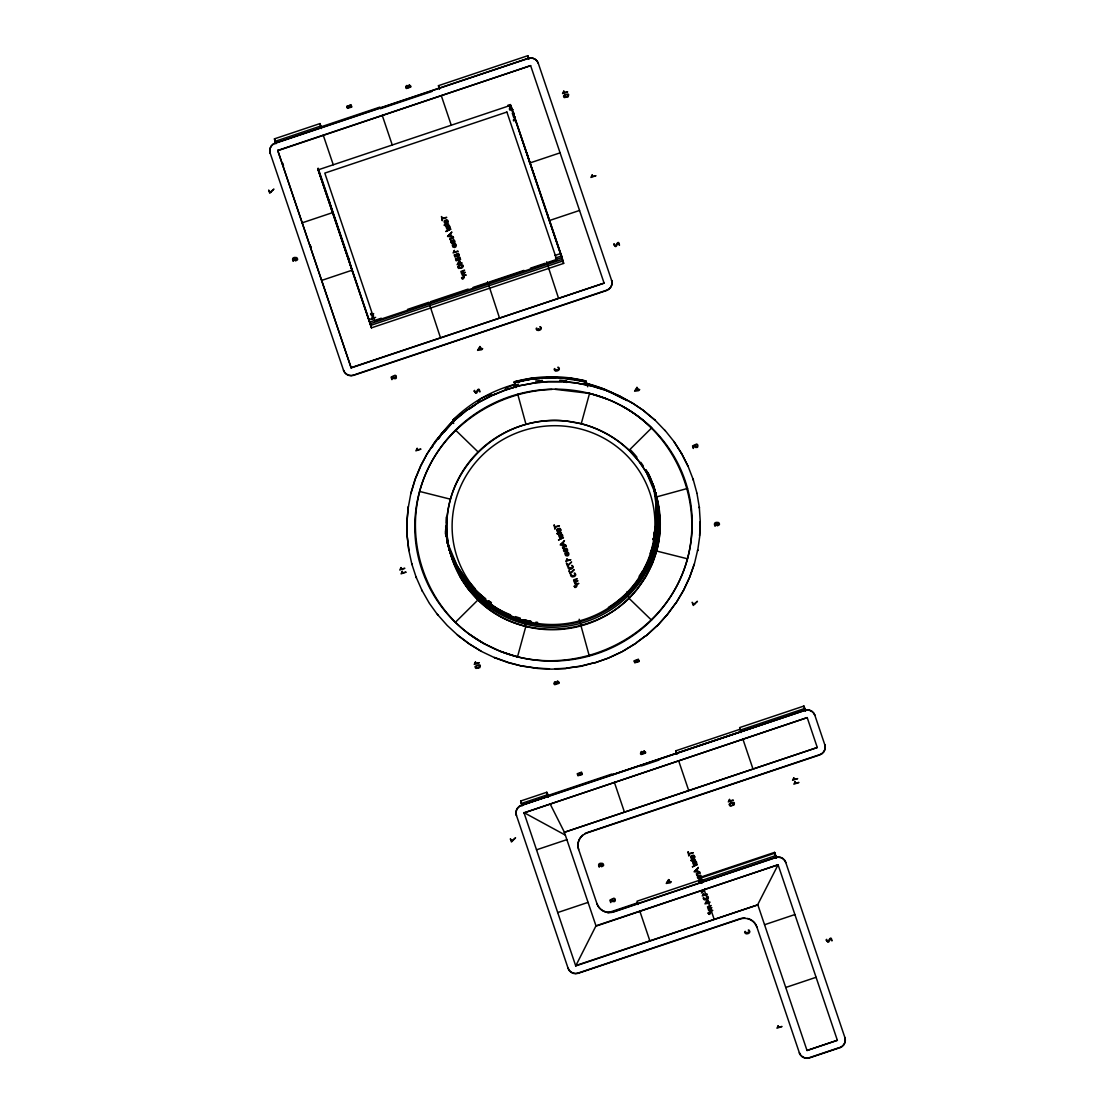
<?xml version="1.0" encoding="UTF-8"?>
<svg xmlns="http://www.w3.org/2000/svg" width="1114" height="1114" viewBox="0 0 1114 1114"><rect width="100%" height="100%" fill="white"/><g stroke="black" fill="none" stroke-linecap="round" stroke-linejoin="round"><path stroke-width="1.5" d="M653.598 486.136A106.693 104.201 -15.8 0 1 655.868 497.874L655.84 525.181A106.693 104.201 -15.8 0 1 655.018 530.139M551.945 389.413C498.209 391.195 446.213 424.49 425.395 474.606C402.112 529.888 420.744 598.107 468.924 633.866A138.958 135.713 -15.8 0 0 484.061 643.614L500.395 651.328A138.958 135.713 -15.8 0 0 517.509 656.828C589.334 674.471 668.386 630.9 687.477 558.796L656.619 551.04C662.579 529.972 659.934 507.664 653.862 486.957A106.693 104.201 -15.8 0 1 656.104 498.696L656.076 526.003L653.333 539.454L656.619 551.04L652.136 563.99L645.925 576.384A106.944 104.438 -15.8 0 1 638.113 587.9C601.212 636.957 521.533 644.017 477.976 599.931A106.944 104.438 -15.8 0 1 468.353 589.222L460.542 577.623L450.39 553.352L447.118 541.78L457.255 566.051L465.081 577.637L474.703 588.359L477.976 599.931A106.93 104.438 -15.8 0 0 554.424 629.716A106.944 104.438 -15.8 0 0 617.88 607.798A106.93 104.438 -15.8 0 0 638.113 587.9L645.925 576.384A106.93 104.438 -15.8 0 0 606.991 433.917A106.944 104.438 -15.8 0 0 594.416 427.971A106.93 104.438 -15.8 0 0 581.243 423.752A106.944 104.438 -15.8 0 0 566.859 421.148C494.073 412.347 430.296 481.847 450.39 553.352M699.634 536.015L700.274 521.881L699.341 507.761A8.299 8.104 -15.8 0 0 699.244 506.967L699.3 507.176A8.299 8.104 -15.8 0 1 699.411 508.04L699.355 507.831M408.852 550.372L407.153 536.085A8.439 8.244 -15.8 0 1 407.097 535.277L406.93 521.756A8.439 8.244 -15.8 0 1 406.958 520.976L408.17 507.483A8.522 8.327 -15.8 0 1 408.295 506.675L408.365 506.954A8.522 8.327 -15.8 0 0 408.253 507.761L407.028 521.255A8.439 8.244 -15.8 0 0 407.014 522.02L407.181 535.556A8.439 8.244 -15.8 0 0 407.223 536.363L408.754 549.787A5.932 5.793 -15.8 0 0 408.824 550.219L408.88 550.525M687.477 558.796C704.8 493.948 669.263 422.944 606.657 398.896A138.958 135.713 -15.8 0 0 595.308 394.969M697.559 550.664L697.615 550.873A8.536 8.341 -15.8 0 0 697.754 550.107L699.676 536.669M408.365 506.954L410.871 493.349A8.146 7.951 -15.8 0 1 411.052 492.569L414.993 479.535A8.536 8.341 -15.8 0 1 415.257 478.783L420.493 466.181A9.232 9.009 -15.8 0 1 420.814 465.471L427.289 453.412L420.897 465.749A9.232 9.009 -15.8 0 0 420.577 466.46L415.327 479.062A8.536 8.341 -15.8 0 0 415.076 479.814L411.136 492.848A8.146 7.951 -15.8 0 0 410.941 493.627L410.871 493.349M654.183 488.378A106.93 104.438 -15.8 0 1 653.333 539.454L656.16 525.335L656.995 511.368L653.612 486.929M653.793 535.263L655.84 525.181A106.972 104.479 -15.8 0 0 655.868 497.874M694.356 564.088L697.531 550.595A8.536 8.341 -15.8 0 0 697.67 549.843L697.74 550.038M455.361 622.336L477.976 599.931L468.353 589.222A106.93 104.438 -15.8 0 1 461.126 473.84A106.93 104.438 -15.8 0 1 566.873 421.148L581.243 423.752L589.543 393.409A138.958 135.713 -15.8 0 1 593.873 394.551M694.175 564.185L689.51 577.609M689.538 577.679L694.245 564.464M515.058 119.031C514.25 123 511.646 119.88 515.197 118.098M689.288 578.263L683.369 590.754L689.315 577.762M373.677 313.549L371.951 315.568L370.962 313.34A1.406 1.365 -15.8 0 0 370.53 314.106L372.243 316.209A1.601 1.56 -15.8 0 0 373.093 315.819L373.58 315.206M575.646 965.629L757.812 904.846L575.729 965.908L595.99 925.831L778.087 864.784L837.366 1040.309L807.023 1050.488L757.743 904.568L778.087 864.784L596.074 926.11L564.297 832.033L550.079 803.821M438.401 438.916L440.991 434.502A138.637 135.407 -15.8 0 1 452.966 420.995L440.991 434.502A138.999 135.755 -15.8 0 0 438.275 438.108M683.258 591.005A5.876 5.737 -15.8 0 1 683.035 591.409L675.836 603.342L682.952 591.13M427.511 453.05L435.365 441.353A5.486 5.347 -15.8 0 1 435.616 441.005L444.639 430.101M427.595 453.314L435.365 441.353M514.083 115.689L514.083 116.817L515.044 116.9M451.086 240.875L453.565 239.802A1.601 1.56 -15.8 0 1 454.456 240.332L454.93 241.585A1.518 1.476 -15.8 0 1 454.596 242.587C454.916 242.546 451.769 237.185 453.593 243.172L451.88 243.242A1.601 1.56 -15.8 0 1 451.128 242.573L450.892 241.877M667.077 614.719L675.418 603.579L667.049 615.137M701.709 892.036L705.524 888.833L701.374 893.01M510.449 105.384L508.611 105.287M444.751 430.338L435.616 441.005M444.486 431.647L453.189 421.83A138.637 135.407 -15.8 0 0 444.04 431.814M666.715 615.151L657.511 625.525M657.525 625.595L666.729 615.22M510.825 105.955L510.574 106.22A1.601 1.56 -15.8 0 1 509.725 106.61L508.012 105.134M454.916 419.881L445.182 429.851L454.985 420.159A8.703 8.494 -15.8 0 1 455.598 419.616L466.529 410.384L455.515 419.337A8.703 8.494 -15.8 0 0 454.916 419.881L454.972 420.089M581.243 423.752C599.123 428.43 615.68 437.565 629.076 450.293L651.69 427.887A138.958 135.713 -15.8 0 0 622.991 406.596M646.371 635.621L657.163 625.595M657.176 625.664L646.496 635.509M453.663 423.473L452.73 420.173L456.837 417.04M459.567 414.951L462.31 412.862M477.363 401.374L481.471 398.241L491.037 394.259M636.219 642.722L645.967 635.593L634.896 644.017A8.62 8.411 -15.8 0 1 634.256 644.449L622.392 651.523L634.172 644.171A8.62 8.411 -15.8 0 0 634.813 643.739L634.883 643.948M466.85 410.147L478.728 402.349L466.877 410.217M479.09 402.14L491.274 395.679A8.592 8.397 -15.8 0 1 492.054 395.303L504.865 390.081A8.578 8.383 -15.8 0 1 505.575 389.844L518.846 385.834L505.645 390.109A8.578 8.383 -15.8 0 0 504.948 390.346L492.123 395.581A8.592 8.397 -15.8 0 0 491.358 395.957L479.104 402.21M594.973 662.802L608.411 658.054A7.575 7.394 -15.8 0 0 609.107 657.761L622.03 651.718L609.093 657.692M511.632 107.417L509.892 109.088L512.301 109.395M505.38 388.271L514.947 384.288A138.944 135.699 -15.8 0 0 452.73 420.173M511.423 106.805L509.488 108.058L509.558 109.632A1.393 1.365 -15.8 0 0 510.073 110.119L513.303 109.701M514.222 113.127L513.164 114.185L514.25 114.798M595.266 662.691L608.411 658.054M275.84 143.803L274.448 138.846L319.969 123.584L321.083 126.871M439.389 88.967L438.456 85.667L527.813 55.7L528.927 59M275.144 141.325L320.665 126.063M320.902 126.885L379.916 107.097M275.228 143.01L275.283 143.219A8.021 7.826 -15.8 0 0 270.215 153.245L270.159 153.05A8.021 7.826 -15.8 0 1 275.228 143.01L528.523 58.193M275.311 143.288L528.189 58.499A8.021 7.826 -15.8 0 1 538.299 63.373M432.009 91.445L380.375 108.754L380.153 107.933M277.72 150.418L530.626 65.629L604.094 283.123L351.175 367.912L277.72 150.418L351.175 367.912M277.79 150.696L530.626 65.629M510.282 105.426L318.075 169.871L371.449 327.85L563.656 263.405L561.317 255.134M302.173 222.828L332.529 212.649L329.02 200.255M560.091 152.841L529.735 163.02L526.936 153.105M321.64 280.422L351.982 270.242L348.473 257.849M579.545 210.449L549.202 220.614L546.863 212.342L561.553 255.955L555.482 258.002M554.772 255.524L560.843 253.477M375.655 317.379L369.11 319.579L371.449 327.85M381.28 318.214L369.806 322.057L318.103 169.008M407.515 309.413L428.82 302.27M430.464 301.727L468.159 289.083M473.074 287.44L487.835 282.483M489.464 281.939L523.886 270.396M530.445 268.195L545.206 263.252M546.849 262.709L562.013 257.613M370.28 323.714L562.486 259.27L510.226 104.577L563.656 263.405M562.946 260.927L370.739 325.372L317.922 169.036M351.105 367.648L604.094 283.123M355.255 374.499L606.503 290.253A8.021 7.826 -15.8 0 0 611.6 280.296M270.131 152.98L343.585 370.447A8.021 7.826 -15.8 0 0 353.695 375.321L606.573 290.531A8.021 7.826 -15.8 0 0 611.67 280.575L611.614 280.366M522.076 805.965L520.67 801.008L546.807 792.249L548.937 796.482M805.589 710.983L803.918 706.039L739.64 727.595L741.047 732.552M676.769 754.108L675.836 750.794L740.114 729.238M521.366 803.486L547.503 794.728M740.35 730.074L804.628 708.518M547.74 795.549L612.018 773.993M516.423 815.351L516.367 815.142A8.021 7.826 -15.8 0 1 521.449 805.171L804.684 710.217A8.021 7.826 -15.8 0 1 814.794 715.077L824.861 744.96A8.021 7.826 -15.8 0 1 819.779 754.916L587.12 832.924A13.34 13.02 -15.8 0 0 578.639 849.509M521.839 805.144L547.977 796.385M612.254 774.829L805.088 710.175M516.436 815.406A8.021 7.826 -15.8 0 1 521.533 805.45L804.768 710.495A8.021 7.826 -15.8 0 1 814.863 715.355L814.807 715.146M641.413 765.959L659.084 760.026M807.204 717.611L524.026 812.858L807.204 717.611L817.286 747.508L564.38 832.297L817.286 747.508M536.516 849.815L566.873 839.636M557.724 912.547L588.067 902.382M776.193 857.195L774.578 852.377L700.595 877.178L702.238 882.97M700.831 877.999L774.801 853.199L776.43 858.017M701.305 879.656L637.013 901.212L637.96 904.512M701.528 880.492L775.511 855.677M607.896 912.784L637.487 902.855M775.971 857.334L613.744 911.628A13.34 13.02 -15.8 0 1 596.923 903.538M775.623 857.585L775.567 857.376A8.021 7.826 -15.8 0 1 785.676 862.25L785.746 862.514A8.021 7.826 -15.8 0 0 775.65 857.655L613.814 911.906A13.34 13.02 -15.8 0 1 597.007 903.816L578.57 849.23A13.34 13.02 -15.8 0 1 582.511 835.208M568.056 968.163A8.021 7.826 -15.8 0 0 578.166 973.023L740.002 918.758A13.34 13.02 -15.8 0 1 744.96 918.075M764.552 924.731L794.895 914.552M785.746 987.477L816.089 977.298M839.859 1047.717L839.803 1047.522A8.021 7.826 -15.8 0 0 844.872 1037.482L844.927 1037.691A8.021 7.826 -15.8 0 1 839.859 1047.717L809.53 1057.896A8.021 7.826 -15.8 0 1 799.434 1053.022L799.365 1052.814A8.021 7.826 -15.8 0 0 809.46 1057.618L838.188 1047.982M687.533 488.433A138.944 135.699 -15.8 0 1 517.509 656.828A138.944 135.699 -15.8 0 1 455.529 430.088A138.944 135.699 -15.8 0 1 687.533 488.433L656.661 496.886L646.51 472.601L638.698 461.015L629.076 450.293M515.044 117.569L513.54 117.123L512.259 113.113M594.528 662.705L581.16 666.242A8.104 7.923 -15.8 0 1 580.366 666.395L566.566 668.122L580.283 666.116A8.104 7.923 -15.8 0 0 581.076 665.963L594.514 662.635M519.235 385.736L533.676 383.105L519.263 385.806M519.597 381.921L514.473 382.631A138.944 135.699 -15.8 0 1 586.27 381.824L565.035 378.607M545.247 378.314L555.51 378.203M534.024 382.84L547.782 381.531A8.049 7.868 -15.8 0 1 548.561 381.503L562.514 381.517M555.064 668.72L566.26 668.442L552.029 669.152A8.216 8.021 -15.8 0 1 551.235 669.138L537.421 668.456M542.379 378.022L532.032 378.147A138.637 135.407 -15.8 0 0 514.236 381.81L515.1 384.957M561.345 377.813L568.251 377.73L586.034 381.002L587.677 386.795M539.162 378.885L532.269 378.969A138.637 135.407 -15.8 0 0 514.473 382.631L532.269 378.969A139.041 135.797 -15.8 0 1 568.516 378.565A138.637 135.407 -15.8 0 1 586.27 381.824L579.433 381.03M534.038 382.91L547.865 381.81A8.049 7.868 -15.8 0 1 548.645 381.768L562.667 381.782M536.697 668.163L536.767 668.108A4.567 4.456 -15.8 0 0 537.352 668.177L549.439 668.776M577.734 383.021A9.622 9.399 -15.8 0 0 576.913 382.91L563.183 381.531L576.996 383.188A9.622 9.399 -15.8 0 1 577.818 383.3L591.311 385.987A7.756 7.575 -15.8 0 1 592.049 386.182L605.222 390.206A8.968 8.759 -15.8 0 1 606.002 390.485L618.785 395.567M555.357 389.371L589.543 393.409L606.657 398.896M522.605 666.2L536.767 668.108M536.809 668.372L522.828 666.033M527.131 620.442L523.928 619.857L525.808 626.472L517.509 656.828L500.395 651.328M618.869 395.846L605.932 390.206A8.968 8.759 -15.8 0 0 605.153 389.928L591.966 385.904A7.756 7.575 -15.8 0 0 591.228 385.709L577.818 383.3M494.463 657.636L494.407 657.427A8.202 8.007 -15.8 0 0 495.103 657.664L508.04 662.329A8.271 8.076 -15.8 0 0 508.806 662.565L522.243 666.186L508.875 662.844A8.271 8.076 -15.8 0 1 508.123 662.607L495.187 657.942A8.202 8.007 -15.8 0 1 494.463 657.636L481.749 651.579M419.574 491.427L450.432 499.197M631.415 402.586L619.3 395.874L631.387 402.516M565.341 835.124L523.942 812.579L575.729 965.908M373.733 317.142L372.076 317.49L372.034 319.175M457.45 634.883A8.536 8.341 -15.8 0 0 458.063 635.384L468.952 643.572A8.202 8.007 -15.8 0 0 469.607 644.003L481.387 651.384L469.69 644.282A8.202 8.007 -15.8 0 1 469.036 643.85L458.146 635.662A8.536 8.341 -15.8 0 1 457.52 635.161M373.719 317.769L372.536 317.922L372.703 319.119M624.313 399.355L603.844 388.981L586.744 383.481A138.944 135.699 -15.8 0 1 626.653 400.525M488.517 600.752L491.427 602.646M468.924 633.866L484.061 643.614M631.666 402.516L643.321 410.342A5.904 5.765 -15.8 0 1 643.739 410.662L654.503 419.825A7.882 7.687 -15.8 0 1 655.074 420.354L655.018 420.145M643.725 410.857L654.419 419.546A7.882 7.687 -15.8 0 1 654.99 420.075L665.114 430.645M437.384 614.315A8.035 7.84 -15.8 0 0 437.872 614.914L447.076 625.302A6.057 5.918 -15.8 0 0 447.438 625.664L457.464 634.952M455.529 430.088L478.115 451.978M651.509 620.136L628.937 598.246L627.071 591.631M665.03 430.366L673.775 441.297M437.872 614.914L437.927 615.123A8.035 7.84 -15.8 0 1 437.468 614.58L429.517 603.523M681.336 453.022L673.998 441.617L681.406 453.301A9.079 8.87 -15.8 0 1 681.796 453.941L687.923 466.028L681.712 453.677A9.079 8.87 -15.8 0 0 681.322 453.022L681.392 453.231M422.373 591.186A8.285 8.09 -15.8 0 1 422.025 590.49L421.955 590.281A8.285 8.09 -15.8 0 0 422.29 590.921L429.21 603.064M416.274 577.498L422.011 590.49M416.427 577.943L416.149 577.191M647.986 473.436L654.322 488.614A106.93 104.438 -15.8 0 0 653.445 485.565M687.839 465.749A5.96 5.821 -15.8 0 1 688.02 466.139L693.131 479.368A8.049 7.868 -15.8 0 1 693.381 480.106L693.312 479.897A8.049 7.868 -15.8 0 0 693.047 479.09L693.103 479.298M528.189 58.499L528.133 58.29A8.021 7.826 -15.8 0 1 538.215 63.094L611.67 280.575M785.676 862.25L844.955 1037.761M742.913 739.167L752.925 768.785M510.407 104.563L546.626 211.521M558.49 298.106L546.612 261.874M799.434 1053.022L756.824 926.862A13.34 13.02 -15.8 0 0 747.605 918.451M675.836 750.794L676.936 754.081M678.635 760.723L688.647 790.341M438.456 85.667L439.57 88.953M441.269 95.581L451.267 125.214M704.104 889.585L714.116 919.203M499.476 317.894L487.598 281.661M614.357 782.265L624.369 811.883M382.255 115.369L392.253 144.987M639.826 911.127L649.838 940.759M440.462 337.681L429.057 303.105M323.241 135.156L333.253 164.775M318.131 168.158L348.71 258.671M520.67 801.008L521.784 804.294M516.367 815.142L568.14 968.428A8.021 7.826 -15.8 0 0 578.236 973.302L740.086 919.036A13.34 13.02 -15.8 0 1 756.907 927.14M274.448 138.846L275.548 142.132M282.371 162.714L283.485 166.014M310.165 244.996L311.279 248.297L309.998 245.01M282.19 162.728L283.402 166.014M411.707 563.531A8.104 7.923 -15.8 0 0 411.902 564.283L416.204 577.4M824.847 744.89L824.792 744.681A8.021 7.826 -15.8 0 1 819.695 754.651L587.036 832.645A13.34 13.02 -15.8 0 0 584.669 833.704M803.918 706.039L805.325 710.997M696.863 492.889L693.298 479.828M696.96 493.307L699.313 507.246M699.634 535.709L700.205 521.617M837.366 1040.309L807.023 1050.488M774.578 852.377L776.207 858.17M643.321 410.342L631.694 402.586M653.389 485.3L653.152 484.479L656.104 498.696M527.813 55.7L528.746 59.014M515.879 387.602L514.236 381.81L532.032 378.147A138.999 135.755 -15.8 0 1 568.251 377.73M579.183 619.245L589.306 656.021M546.807 792.249L548.199 797.206M319.969 123.584L321.375 128.542M411.72 563.6L411.776 563.809A8.104 7.923 -15.8 0 0 411.985 564.561L411.902 564.283M353.695 375.321L353.639 375.112A8.021 7.826 -15.8 0 1 343.516 370.168L343.572 370.377M517.745 394.217L525.989 424.364M411.776 563.809L408.741 549.94M491.302 602.827A106.93 104.438 -15.8 0 1 488.419 600.906M537.616 622.378A106.693 104.215 -15.8 0 1 535.89 622.155M530.737 621.347A106.693 104.215 -15.8 0 1 529.025 621.013M525.627 620.275A106.693 104.215 -15.8 0 1 523.928 619.857A106.93 104.438 -15.8 0 0 526.323 620.428M531.113 621.417A106.93 104.438 -15.8 0 1 528.718 620.958M654.559 489.436A106.93 104.438 -15.8 0 1 643.822 568.948M642.931 570.438A106.93 104.438 -15.8 0 1 639.116 576.258M520.349 618.145A106.93 104.438 -15.8 0 1 515.392 616.585M510.532 614.803A106.93 104.438 -15.8 0 1 446.756 539.524M446.143 536.266A106.93 104.438 -15.8 0 1 445.419 531.35M656.076 525.892A106.693 104.201 -15.8 0 1 653.333 539.343M474.689 588.359A106.93 104.438 -15.8 0 1 448.984 547.865M447.995 544.816A106.93 104.438 -15.8 0 1 447.104 541.78M654.698 531.824A106.693 104.201 -15.8 0 1 653.96 535.18M568.084 377.743A138.637 135.407 -15.8 0 1 585.88 381.002M438.554 438.874A138.944 135.699 -15.8 0 1 440.684 436.02M442.202 434.084A138.944 135.699 -15.8 0 1 453.189 421.83M432.051 447.466A138.999 135.755 -15.8 0 1 433.235 445.558M434.446 443.664A138.999 135.755 -15.8 0 1 436.967 439.933M515.211 385.096A138.999 135.755 -15.8 0 1 518.553 384.219M535.597 381.085A138.999 135.755 -15.8 0 1 542.476 380.417M559.785 380.222A138.999 135.755 -15.8 0 1 566.65 380.737M583.694 383.494A138.999 135.755 -15.8 0 1 587.036 384.288M647.986 472.601A106.93 104.438 -15.8 0 1 608.411 607.395M524.165 620.693A106.93 104.438 -15.8 0 1 445.544 529.707M654.085 487.779A106.93 104.438 -15.8 0 1 650.214 553.31M475.399 590.838A106.93 104.438 -15.8 0 1 447.006 541.084M445.962 536.252A106.93 104.438 -15.8 0 1 445.405 532.979M469.161 409.214A138.944 135.699 -15.8 0 1 474.815 405.273M492.917 395.136A138.944 135.699 -15.8 0 1 496.064 393.702M512.329 387.728A138.944 135.699 -15.8 0 1 518.985 385.904M539.454 382.394A138.944 135.699 -15.8 0 1 542.894 382.102M563.642 382.116A138.944 135.699 -15.8 0 1 567.068 382.408M646.148 469.899A106.93 104.438 -15.8 0 1 580.7 621.501A106.93 104.438 -15.8 0 1 445.684 526.421M645.814 470.122A106.93 104.438 -15.8 0 1 580.352 623.38A106.93 104.438 -15.8 0 1 446.073 524.805M446.073 523.246A106.93 104.438 -15.8 0 1 446.31 517.035M630.635 450.07A106.93 104.438 -15.8 0 1 636.999 457.283M640.773 462.282A106.93 104.438 -15.8 0 1 643.391 466.153M450.947 242.058A1.601 1.56 -15.8 0 1 451.128 241.07M462.742 266.232C457.826 271.76 457.938 263.099 462.742 266.232M480.009 666.2C475.135 671.7 475.191 663.081 480.009 666.2M568.335 95.386C563.447 100.887 563.545 92.253 568.335 95.386M734.07 803.695C728.528 809.85 729.029 799.81 734.07 803.695M297.02 259.005C294.611 262.946 294.152 255.844 297.02 259.005M348.807 105.719L346.733 106.262L347.429 108.323L351.815 107.028L351.021 104.66L348.807 105.719M410.384 86.224C409.938 89.858 406.15 81.754 405.788 87.811A1.713 1.671 -15.8 0 0 406.471 88.507L410.746 87.073A1.629 1.601 -15.8 0 0 410.927 86.307L409.103 84.803L410.384 86.224M456.28 254.382L454.192 254.925L454.902 256.986L459.288 255.677L458.495 253.324L456.28 254.382M457.576 258.211L455.487 258.754L456.197 260.815L460.583 259.52L459.79 257.167L457.576 258.211M558.671 682.422C558.239 686.057 554.452 677.953 554.076 683.996A1.713 1.671 -15.8 0 0 554.758 684.706L559.033 683.272A1.629 1.601 -15.8 0 0 559.214 682.506L557.39 681.002L558.671 682.422M579.322 773.158L577.233 773.687L577.943 775.762L582.33 774.453L581.536 772.099L579.322 773.158M603.036 864.826C600.627 868.753 600.181 861.665 603.036 864.826M636.136 660.226L634.061 660.769L634.757 662.83L639.144 661.535L638.35 659.168L636.136 660.226M645.117 752.242C644.686 755.877 640.898 747.773 640.522 753.816A1.713 1.671 -15.8 0 0 641.204 754.512L645.479 753.078A1.629 1.601 -15.8 0 0 645.66 752.326L643.85 750.822L645.117 752.242M718.878 523.914C716.469 527.855 716.01 520.753 718.878 523.914M406.192 87.073C408.476 90.694 409.117 83.397 406.192 87.073M554.48 683.272C556.763 686.892 557.418 679.596 554.48 683.272M640.926 753.078C643.21 756.698 643.864 749.416 640.926 753.078M461.572 277.776C462.825 282.12 465.931 274.141 463.313 277.08C462.575 280.714 462.018 276.202 461.572 277.776M574.225 586.256C575.158 590.169 578.723 583.778 576.189 585.17C575.27 589.222 574.768 585.003 574.225 586.256M708.142 913.118C709.897 917.741 712.041 908.509 709.688 912.951C708.81 915.805 708.699 911.377 708.142 913.118M447.661 226.434C447.953 231.879 445.071 222.661 446.77 229.024C451.713 231.42 450.376 223.301 447.661 226.434M453.732 244.439C454.039 249.884 451.156 240.666 452.855 247.03C457.798 249.425 456.462 241.306 453.732 244.439M560.314 534.915C560.607 539.956 557.613 531.378 559.548 537.575C564.492 539.747 562.932 531.782 560.314 534.915M566.399 552.92C566.72 557.961 563.67 549.369 565.62 555.58C570.577 557.752 569.017 549.787 566.399 552.92M694.231 861.763C694.495 867.054 691.641 858.086 693.354 864.367C698.283 866.762 696.96 858.643 694.231 861.763M700.316 879.768C700.664 884.85 697.573 876.217 699.536 882.441C704.494 884.613 702.92 876.648 700.316 879.768M461.837 272.359L462.547 273.195L465.304 272.303L462.756 273.988L462.895 275.242L466.223 275.019L462.686 275.896L461.391 273.069L460.918 271.412L464.58 270.187L461.837 272.359M574.504 580.84L575.214 581.661L577.971 580.784L575.409 582.469L575.562 583.722L578.876 583.499L575.339 584.377L574.058 581.55L573.585 579.893L577.247 578.667L574.504 580.84M708.407 907.701L709.131 908.523L711.874 907.645L709.326 909.33L709.479 910.584L712.793 910.361L709.715 911.322L708.685 910.514L707.501 906.754L711.164 905.515L708.407 907.701M538.41 329.076C536.92 331.972 536.878 327.112 536.572 328.031A1.476 1.434 -15.8 0 0 536.154 329.02C536.851 332.097 543.409 329.828 540.666 326.931A1.574 1.532 -15.8 0 0 539.789 326.75C542.24 328.101 539.287 330.106 538.41 329.076M556.429 369.611C554.758 372.549 555.078 367.606 554.591 368.581A1.476 1.434 -15.8 0 0 554.173 369.57C554.869 372.647 561.428 370.377 558.685 367.481A1.574 1.532 -15.8 0 0 557.808 367.286C560.258 368.637 557.306 370.642 556.429 369.611M570.257 567.806C568.683 570.744 568.808 565.828 568.418 566.775A1.476 1.434 -15.8 0 0 568.015 567.764C568.697 570.828 575.256 568.572 572.512 565.675A1.574 1.532 -15.8 0 0 571.649 565.48C574.086 566.831 571.134 568.836 570.257 567.806M572.847 575.478C571.273 578.403 571.398 573.487 571.009 574.434A1.476 1.434 -15.8 0 0 570.605 575.423C571.287 578.5 577.846 576.23 575.103 573.348A1.574 1.532 -15.8 0 0 574.239 573.153C576.676 574.504 573.724 576.509 572.847 575.478M705.468 898.497C703.881 901.435 704.02 896.519 703.63 897.466A1.476 1.434 -15.8 0 0 703.213 898.455C703.909 901.518 710.467 899.263 707.724 896.366A1.574 1.532 -15.8 0 0 706.847 896.171C709.298 897.522 706.346 899.527 705.468 898.497M746.937 932.432C745.489 935.314 745.405 930.455 745.099 931.388A1.476 1.434 -15.8 0 0 744.681 932.376C745.377 935.454 751.936 933.184 749.193 930.287A1.574 1.532 -15.8 0 0 748.316 930.093C750.766 931.457 747.814 933.448 746.937 932.432M448.162 221.491L448.079 222.187A1.574 1.532 -15.8 0 1 447.522 222.939L445.851 223.496A1.685 1.643 -15.8 0 1 444.389 222.647L444.18 221.352A1.601 1.56 -15.8 0 1 444.751 220.419L446.825 219.862A1.629 1.587 -15.8 0 1 447.717 220.391L448.162 221.491M560.829 529.972L560.746 530.668A1.574 1.532 -15.8 0 1 560.189 531.42L558.518 531.977A1.685 1.643 -15.8 0 1 557.501 531.643A1.671 1.629 -15.8 0 1 557.056 531.127L556.833 529.832A1.601 1.56 -15.8 0 1 557.418 528.899L559.493 528.342A1.629 1.587 -15.8 0 1 560.384 528.872L560.829 529.972M694.746 856.833L694.649 857.529A1.574 1.532 -15.8 0 1 694.092 858.281L692.421 858.838A1.685 1.643 -15.8 0 1 690.959 857.975L690.75 856.694A1.601 1.56 -15.8 0 1 691.321 855.761L693.395 855.204A1.629 1.587 -15.8 0 1 694.287 855.733L694.746 856.833M450.126 239.468C450.864 241.668 450.697 236.516 453.649 237.825L449.791 238.452L450.126 239.468M562.779 547.949C563.559 550.149 563.35 544.997 566.316 546.306L562.445 546.932L562.779 547.949M696.696 874.81C697.448 876.996 697.28 871.858 700.233 873.167L696.361 873.78L696.696 874.81M567.026 549.968L567.249 551.068A1.518 1.476 -15.8 0 0 567.597 550.065L567.123 548.812A1.601 1.56 -15.8 0 0 566.218 548.283L563.74 549.341A1.643 1.601 -15.8 0 0 563.559 550.358L563.781 551.054A1.601 1.56 -15.8 0 0 564.533 551.722L566.26 551.653L565.355 548.979L567.026 549.968M700.943 876.829L701.166 877.929A1.518 1.476 -15.8 0 0 701.5 876.927L701.026 875.674A1.601 1.56 -15.8 0 0 700.135 875.144L697.656 876.203A1.643 1.601 -15.8 0 0 697.461 877.219L697.698 877.916A1.601 1.56 -15.8 0 0 698.45 878.584L700.177 878.514L699.272 875.841L700.943 876.829M292.801 259.813C295.057 264.519 289.194 256.498 296.101 257.515A1.685 1.657 -15.8 0 1 297.118 258.016L297.577 259.089A1.518 1.49 -15.8 0 1 297.382 259.924L295.586 260.899L294.152 259.868A1.546 1.518 -15.8 0 1 294.138 258.963L292.801 259.813M598.831 865.634C601.073 870.34 595.224 862.32 602.117 863.336A1.685 1.657 -15.8 0 1 603.134 863.837L603.593 864.91A1.518 1.49 -15.8 0 1 603.398 865.745L601.616 866.706L600.181 865.689A1.546 1.518 -15.8 0 1 600.154 864.784L598.831 865.634M714.659 524.722C716.915 529.428 711.052 521.408 717.959 522.424A1.685 1.657 -15.8 0 1 718.976 522.926L719.435 523.998A1.518 1.49 -15.8 0 1 719.24 524.833L717.444 525.808L716.01 524.778A1.546 1.518 -15.8 0 1 715.996 523.872L714.659 524.722M393.047 377.033L393.66 378.565L395.595 378.649A1.894 1.838 -15.8 0 0 396.319 377.994L396.194 375.905A1.546 1.518 -15.8 0 0 395.47 375.404L394.551 375.376L396.041 376.88L395.108 378.119L393.827 377.855L393.521 375.836L391.084 377.186L391.919 379.637L391.849 377.479L393.047 377.033M611.878 899.987L612.491 901.518L614.413 901.602A1.894 1.838 -15.8 0 0 615.151 900.947L615.025 898.859A1.546 1.518 -15.8 0 0 614.301 898.357L613.382 898.33L614.872 899.834L613.939 901.073L612.658 900.808L612.352 898.803L609.915 900.14L610.751 902.605L610.667 900.432L611.878 899.987M694.495 445.837L695.108 447.368L697.044 447.452A1.894 1.838 -15.8 0 0 697.768 446.798L697.643 444.723A1.546 1.518 -15.8 0 0 696.918 444.208L695.999 444.18L697.489 445.684L696.556 446.923L695.275 446.658L694.969 444.653L692.546 446.004L693.368 448.455L693.298 446.282L694.495 445.837M457.979 266.817L458.216 267.931A1.393 1.365 -15.8 0 0 458.745 268.432L462.561 267.666L463.076 265.522A1.406 1.379 -15.8 0 0 462.31 264.895L459.302 265.424L457.979 266.817M475.232 666.785L475.483 667.913A1.393 1.365 -15.8 0 0 475.998 668.4L479.814 667.634L480.329 665.49A1.406 1.379 -15.8 0 0 479.563 664.877L476.555 665.392L475.232 666.785M563.573 95.971L563.809 97.085A1.393 1.365 -15.8 0 0 564.325 97.586L568.14 96.821L568.655 94.676A1.406 1.379 -15.8 0 0 567.903 94.063L564.882 94.579L563.573 95.971M729.308 804.28L729.545 805.408A1.393 1.365 -15.8 0 0 730.06 805.895L733.875 805.13L734.391 802.985A1.406 1.379 -15.8 0 0 733.639 802.372L730.617 802.888L729.308 804.28M474.188 391.167L475.915 393.27A1.601 1.56 -15.8 0 0 476.764 392.88L478.463 389.761L479.883 391.975C478.728 383.439 475.232 397.698 474.62 390.401A1.406 1.365 -15.8 0 0 474.188 391.167M613.786 244.467L615.499 246.57A1.601 1.56 -15.8 0 0 616.348 246.166L618.061 243.047L619.468 245.275C618.312 236.725 614.831 250.984 614.218 243.701A1.406 1.365 -15.8 0 0 613.786 244.467M826.268 940.105L827.994 942.207A1.601 1.56 -15.8 0 0 828.844 941.817L830.543 938.698L831.963 940.912C830.779 932.348 827.34 946.677 826.699 939.353A1.406 1.365 -15.8 0 0 826.268 940.105M449.499 227.159C447.939 230.306 448.093 223.733 449.499 227.159M455.584 245.164C454.025 248.311 454.178 241.738 455.584 245.164M562.166 535.639C560.412 538.828 560.843 532.186 562.166 535.639M568.251 553.644C566.622 556.833 566.873 550.191 568.251 553.644M696.083 862.501C694.426 865.689 694.704 859.047 696.083 862.501M702.154 880.506C700.511 883.681 700.79 877.066 702.154 880.506M417.137 448.385L416.789 449.847L420.953 449.137L415.87 450.836L417.137 448.385M401.04 567.569L400.692 569.031L404.855 568.307L399.773 570.006L401.04 567.569M402.335 571.398L401.987 572.861L406.15 572.136L401.068 573.835L402.335 571.398M454.359 250.469L454.025 251.931L458.174 251.221L453.106 252.92L454.359 250.469M475.497 661.953L475.163 663.415L479.312 662.691L474.244 664.39L475.497 661.953M563.823 91.125L563.489 92.587L567.653 91.877L562.57 93.576L563.823 91.125M592.161 174.995L591.812 176.458L595.976 175.734L590.907 177.432L592.161 174.995M567.012 558.949L566.678 560.412L570.841 559.701L565.759 561.4L567.012 558.949M703.519 893.484L703.185 894.946L707.348 894.222L702.266 895.921L703.519 893.484M729.559 799.434L729.224 800.896L733.388 800.186L728.305 801.885L729.559 799.434M793.836 777.892L793.502 779.354L797.666 778.63L792.583 780.329L793.836 777.892M795.131 781.722L794.797 783.184L798.961 782.46L793.878 784.172L795.131 781.722M778.213 1025.757L777.878 1027.219L782.042 1026.495L776.959 1028.194L778.213 1025.757M347.192 106.749C348.195 110.008 349.768 104.521 347.192 106.749M454.651 255.412C455.71 258.671 457.172 253.17 454.651 255.412M455.946 259.256C456.949 262.514 458.55 257 455.946 259.256M577.693 774.188C578.751 777.461 580.213 771.918 577.693 774.188M634.52 661.256C635.565 664.529 637.027 659.001 634.52 661.256M351.411 106.29C348.752 109.715 349.378 102.516 351.411 106.29M458.884 254.953C456.225 258.378 456.851 251.179 458.884 254.953M460.179 258.782C457.52 262.208 458.146 255.009 460.179 258.782M581.926 773.729C579.266 777.154 579.893 769.955 581.926 773.729M638.74 660.797C635.969 664.25 636.776 657.009 638.74 660.797M451.462 241.473C452.228 244.996 453.273 239.357 451.462 241.473M564.13 549.954C564.895 553.477 565.94 547.837 564.13 549.954M698.046 876.815C698.798 880.339 699.843 874.685 698.046 876.815M444.751 221.477C446.491 225.863 449.179 217.815 444.751 221.477M557.418 529.958C559.158 534.344 561.832 526.295 557.418 529.958M691.321 856.819C693.061 861.192 695.749 853.157 691.321 856.819M444.263 225.084L445.572 225.989L445.851 225.209C452.117 224.346 446.825 222.981 444.263 225.084M556.916 533.564L558.239 534.469L558.518 533.69C564.77 532.84 559.52 531.406 556.916 533.564M690.833 860.412L692.156 861.331L692.435 860.551C698.673 859.688 693.284 858.421 690.833 860.412M459.441 260.829L457.102 264.672L461.168 264.06L462.157 262.988L460.736 262.779L459.441 260.829M479.953 346.524L477.6 350.367L481.666 349.74L482.654 348.668L481.248 348.473L479.953 346.524M636.971 387.394L634.618 391.237L638.684 390.624L639.673 389.552L638.252 389.343L636.971 387.394M668.609 879.6L666.256 883.444L670.322 882.817L671.31 881.745L669.89 881.55L668.609 879.6M707.32 900.001L704.967 903.844L709.033 903.231L710.022 902.159L708.601 901.95L707.32 900.001M271.273 191.719L269.741 193.265L268.669 190.076L270.075 192.29L273.891 189.088L271.273 191.719M569.003 564.603L567.472 566.149L566.385 562.96L567.806 565.174L571.607 561.971L569.003 564.603M571.593 572.262L570.062 573.821L568.976 570.633L570.396 572.847L574.197 569.644L571.593 572.262M512.969 840.429L511.437 841.989L510.351 838.8L511.772 841.014L515.573 837.812L512.969 840.429M694.816 603.913L693.284 605.459L692.198 602.27L693.618 604.484L697.434 601.282L694.816 603.913M459.65 261.428L457.896 263.74L460.166 262.974L459.65 261.428M480.148 347.122L478.393 349.434L480.677 348.668L480.148 347.122M637.166 387.992L635.412 390.304L637.695 389.538L637.166 387.992M668.804 880.185L667.049 882.497L669.333 881.731L668.804 880.185M707.515 900.599L705.761 902.911L708.044 902.145L707.515 900.599M451.741 232.172L447.563 236.46L453.301 236.781L451.323 235.973L450.627 233.912L451.741 232.172M564.408 540.638L560.231 544.941L565.968 545.261L563.99 544.454L563.294 542.393L564.408 540.638M698.311 867.5L694.133 871.802L699.871 872.123L697.893 871.315L697.197 869.254L698.311 867.5M450.153 234.288L447.967 235.917L450.71 235.959L450.153 234.288M562.807 542.769L560.634 544.398L563.378 544.44L562.807 542.769M696.723 869.616L694.551 871.245L697.28 871.301L696.723 869.616M506.898 112.054L324.801 173.102L374.833 321.208L556.93 260.161L506.898 112.054M441.52 216.589L442.244 220.711L442.286 218.873L446.742 217.383L442.063 218.219L441.52 216.589M450.724 229.164L445.879 231.475L450.724 229.164M554.173 525.07L554.911 529.178L554.953 527.354L559.409 525.864L554.73 526.699L554.173 525.07M563.392 537.644L558.546 539.956L563.392 537.644M688.09 851.932L688.814 856.039L688.87 854.215L693.326 852.711L688.647 853.561L688.09 851.932M697.308 864.506L692.448 866.803L697.308 864.506M485.607 598.886L475.163 590.016A106.93 104.438 -15.8 0 0 485.607 598.886M527.187 621.417A101.597 99.23 -15.8 0 0 651.523 498.292A101.597 99.23 -15.8 0 0 481.875 455.626A101.597 99.23 -15.8 0 0 527.187 621.417"/></g></svg>
